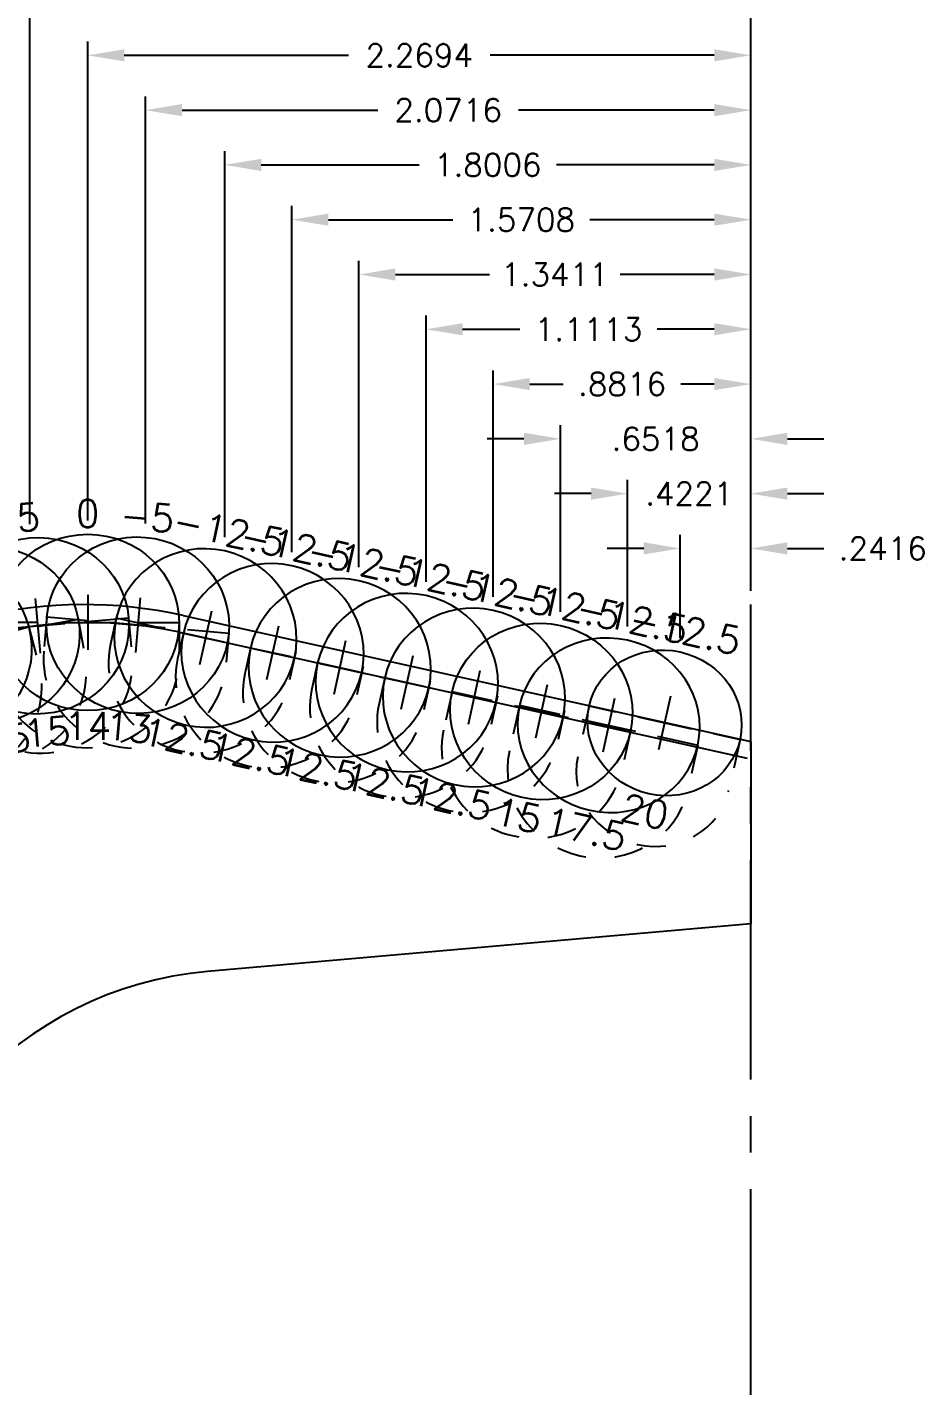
# Model space of a CAD drawing. Extents: x 86.1 to 137.7, y 40.9 to 65.7.
# Drawn here: x 134.591 to 137.659, y 53.087 to 57.737 of the extents above; entities that cross this region are included whole.
import ezdxf
from ezdxf.enums import TextEntityAlignment as Align

# ---------------------------------------------------------------- set-up
doc = ezdxf.new("R2010")
doc.units = 0
doc.header["$MEASUREMENT"] = 0
doc.header["$PDMODE"] = 3
doc.linetypes.add('CENTER2', pattern=[1.125, 0.75, -0.125, 0.125, -0.125])
doc.linetypes.add('HIDDEN2', pattern=[0.1875, 0.125, -0.0625])
doc.layers.get('0').update_dxf_attribs({"linetype": 'CONTINUOUS'})
doc.layers.get('Defpoints').update_dxf_attribs({"color": 10, "linetype": 'CONTINUOUS'})
for name, color, linetype, true_color in [('Blade_1', 30, 'CONTINUOUS', 0xff7f00), ('Blade_2', 7, 'CONTINUOUS', 0xcccc00), ('Blade_3', 7, 'CONTINUOUS', 0x00cc00), ('Blade_4', 7, 'CONTINUOUS', 0x00cccc), ('Blade_5', 7, 'CONTINUOUS', 0x0066cc)]:
    doc.layers.add(name, color=color, linetype=linetype, true_color=true_color)
doc.layers.add('CLine', color=5, linetype='CENTER2')
doc.layers.add('Dim', color=132, linetype='CONTINUOUS')
doc.styles.add('RomanS', font='romans')
doc.dimstyles.get("Standard").update_dxf_attribs({"dimtxt": 0.078125, "dimasz": 0.125, "dimexe": 0.046875, "dimexo": 0.046875, "dimgap": 0.046875, "dimtad": 0, "dimtih": 1, "dimtoh": 1, "dimdec": 4, "dimzin": 4, "dimdsep": 46, "dimtxsty": 'RomanS', "dimcen": 0.09375, "dimclre": 9, "dimazin": 1, "dimtfac": 1, "dimtdec": 4, "dimtofl": 0, "dimtmove": 0, "dimatfit": 1, "dimfxl": 1, "dimtolj": 1, "dimtzin": 0, "dimarcsym": 0})

# ---------------------------------------------------------------- blocks, each defined once
blk = doc.blocks.new('CMark')
at = {"layer": 'CLine'}
for p, q in [((0, 0.094), (0, -0.094)), ((-0.094, 0), (0.094, 0))]:
    blk.add_line(p, q, dxfattribs=at)
blk = doc.blocks.new('1313@20')
for p, q in [((-0.1705, 0), (-0.2645, 0)), ((0.1707, 0), (0.2645, 0))]:
    blk.add_line(p, q)
at = {"color": 8, "linetype": 'HIDDEN2', "ltscale": 0.5}
blk.add_line((-0.2645, 0), (-0.2645, -0.1779), dxfattribs=at)
at = {"color": 8, "linetype": 'HIDDEN2', "ltscale": 0.5, "flags": 128}
blk.add_lwpolyline([(0.2645, 0), (0.2645, -0.1779)], dxfattribs=at)
blk.add_ellipse((0, 0), major_axis=(0.2645, 0), ratio=0.939693)
at = {"color": 8, "linetype": 'HIDDEN2', "ltscale": 0.5}
blk.add_ellipse((0, -0.1779), major_axis=(0.2645, 0), ratio=0.939693, start_param=3.141593, end_param=6.283185, dxfattribs=at)
blk.add_blockref('CMark', (0, 0))
at = {"style": 'RomanS'}
blk.add_text('20', height=0.094, dxfattribs=at).set_placement((0, -0.311), align=Align.MIDDLE_CENTER)
blk.add_attdef('ANG', text='', height=0.094, dxfattribs=at).set_placement((0, 0.2511), align=Align.BOTTOM_CENTER)
blk = doc.blocks.new('1613@12.5')
for p, q in [((-0.1705, 0), (-0.3125, 0)), ((0.1707, 0), (0.3125, 0))]:
    blk.add_line(p, q)
at = {"color": 8, "linetype": 'HIDDEN2', "ltscale": 0.5}
blk.add_line((-0.3125, 0), (-0.3125, -0.0904), dxfattribs=at)
at = {"color": 8, "linetype": 'HIDDEN2', "ltscale": 0.5, "flags": 128}
blk.add_lwpolyline([(0.3125, 0.0221), (0.3125, -0.0904)], dxfattribs=at)
blk.add_ellipse((0, 0), major_axis=(-0.3125, 0), ratio=0.97632, start_param=3.141593, end_param=9.424778)
at = {"color": 8, "linetype": 'HIDDEN2', "ltscale": 0.5}
blk.add_ellipse((0, -0.0904), major_axis=(-0.3125, 0), ratio=0.97632, start_param=0, end_param=3.141593, dxfattribs=at)
blk.add_blockref('CMark', (0, 0))
at = {"style": 'RomanS'}
blk.add_text('12.5', height=0.094, dxfattribs=at).set_placement((0, -0.355), align=Align.MIDDLE_CENTER)
blk.add_attdef('ANG', text='', height=0.094, dxfattribs=at).set_placement((0, 0.2975), align=Align.BOTTOM_CENTER)
blk = doc.blocks.new('1613@17.5')
for p, q in [((-0.1705, 0), (-0.3125, 0)), ((0.1707, 0), (0.3125, 0))]:
    blk.add_line(p, q)
at = {"color": 8, "linetype": 'HIDDEN2', "ltscale": 0.5}
blk.add_line((-0.3125, 0), (-0.3125, -0.1591), dxfattribs=at)
at = {"color": 8, "linetype": 'HIDDEN2', "ltscale": 0.5, "flags": 128}
blk.add_lwpolyline([(0.3125, 0), (0.3125, -0.1591)], dxfattribs=at)
at = {"extrusion": (0, 0, -1)}
blk.add_ellipse((0, 0), major_axis=(-0.3125, 0), ratio=0.953717, start_param=-3.141592653589793, end_param=3.141592653589793, dxfattribs=at)
at = {"color": 8, "linetype": 'HIDDEN2', "ltscale": 0.5}
blk.add_ellipse((0, -0.1591), major_axis=(0.3125, 0), ratio=0.953717, start_param=3.141593, end_param=6.283185, dxfattribs=at)
blk.add_blockref('CMark', (0, 0))
at = {"style": 'RomanS'}
blk.add_text('17.5', height=0.094, dxfattribs=at).set_placement((0, -0.3644), align=Align.MIDDLE_CENTER)
blk.add_attdef('ANG', text='', height=0.094, dxfattribs=at).set_placement((0, 0.2975), align=Align.BOTTOM_CENTER)
blk = doc.blocks.new('1613@15')
for p, q in [((-0.1705, 0), (-0.3125, 0)), ((0.1707, 0), (0.3125, 0))]:
    blk.add_line(p, q)
at = {"color": 8, "linetype": 'HIDDEN2', "ltscale": 0.5}
blk.add_line((-0.3125, 0), (-0.3125, -0.1346), dxfattribs=at)
at = {"color": 8, "linetype": 'HIDDEN2', "ltscale": 0.5, "flags": 128}
blk.add_lwpolyline([(0.3125, 0), (0.3125, -0.1346)], dxfattribs=at)
blk.add_ellipse((0, 0), major_axis=(-0.3125, 0), ratio=0.965926, start_param=-3.141592653589793, end_param=3.141592653589793)
at = {"color": 8, "linetype": 'HIDDEN2', "ltscale": 0.5}
blk.add_ellipse((0, -0.1346), major_axis=(-0.3125, 0), ratio=0.965926, start_param=0, end_param=3.141593, dxfattribs=at)
blk.add_blockref('CMark', (0, 0))
at = {"style": 'RomanS'}
blk.add_text('15', height=0.094, dxfattribs=at).set_placement((0, -0.3644), align=Align.MIDDLE_CENTER)
blk.add_attdef('ANG', text='', height=0.094, dxfattribs=at).set_placement((0, 0.2975), align=Align.BOTTOM_CENTER)
blk = doc.blocks.new('1613@13')
for p, q in [((-0.1705, 0), (-0.3125, 0)), ((0.1707, 0), (0.3125, 0))]:
    blk.add_line(p, q)
at = {"color": 8, "linetype": 'HIDDEN2', "ltscale": 0.5}
blk.add_line((-0.3125, 0), (-0.3125, -0.117), dxfattribs=at)
at = {"color": 8, "linetype": 'HIDDEN2', "ltscale": 0.5, "flags": 128}
blk.add_lwpolyline([(0.3125, 0), (0.3125, -0.117)], dxfattribs=at)
blk.add_ellipse((0, 0), major_axis=(-0.3125, 0), ratio=0.965926, start_param=-3.141592653589793, end_param=3.141592653589793)
at = {"color": 8, "linetype": 'HIDDEN2', "ltscale": 0.5}
blk.add_ellipse((0, -0.117), major_axis=(-0.3125, 0), ratio=0.9744, start_param=0, end_param=3.141593, dxfattribs=at)
blk.add_blockref('CMark', (0, 0))
at = {"style": 'RomanS'}
blk.add_text('13', height=0.094, dxfattribs=at).set_placement((0, -0.3515), align=Align.MIDDLE_CENTER)
blk.add_attdef('ANG', text='', height=0.094, dxfattribs=at).set_placement((0, 0.2975), align=Align.BOTTOM_CENTER)
blk = doc.blocks.new('1613@14')
for p, q in [((-0.1705, 0), (-0.3125, 0)), ((0.1707, 0), (0.3125, 0))]:
    blk.add_line(p, q)
at = {"color": 8, "linetype": 'HIDDEN2', "ltscale": 0.5}
blk.add_line((-0.3125, 0), (-0.3125, -0.1258), dxfattribs=at)
at = {"color": 8, "linetype": 'HIDDEN2', "ltscale": 0.5, "flags": 128}
blk.add_lwpolyline([(0.3125, 0), (0.3125, -0.1258)], dxfattribs=at)
blk.add_ellipse((0, 0), major_axis=(-0.3125, 0), ratio=0.965926, start_param=-3.141592653589793, end_param=3.141592653589793)
at = {"color": 8, "linetype": 'HIDDEN2', "ltscale": 0.5}
blk.add_ellipse((0, -0.1258), major_axis=(-0.3125, 0), ratio=0.97024, start_param=0, end_param=3.141593, dxfattribs=at)
blk.add_blockref('CMark', (0, 0))
at = {"style": 'RomanS'}
blk.add_text('14', height=0.094, dxfattribs=at).set_placement((0, -0.3546), align=Align.MIDDLE_CENTER)
blk.add_attdef('ANG', text='', height=0.094, dxfattribs=at).set_placement((0, 0.2975), align=Align.BOTTOM_CENTER)
blk = doc.blocks.new('*D19')
at = {"layer": 'Defpoints', "color": 0, "linetype": 'ByBlock', "transparency": 16777216}
for p in [(136.8258, 55.9527), (137.0673, 55.7603), (136.8258, 55.5984)]:
    blk.add_point(p, dxfattribs=at)
at = {"layer": 'Dim', "color": 9, "linetype": 'ByBlock', "lineweight": -2, "transparency": 16777216}
for p, q in [((136.8258, 55.6453), (136.8258, 55.9996)), ((137.0673, 55.8072), (137.0673, 55.9996))]:
    blk.add_line(p, q, dxfattribs=at)
at = {"layer": 'Dim', "color": 0, "linetype": 'ByBlock', "lineweight": -2, "transparency": 16777216}
for p, q in [((136.7008, 55.9527), (136.5758, 55.9527)), ((137.1923, 55.9527), (137.3173, 55.9527))]:
    blk.add_line(p, q, dxfattribs=at)
at = {"layer": 'Dim', "color": 0, "linetype": 'ByBlock', "transparency": 16777216}
for points in [[(136.7008, 55.9735), (136.7008, 55.9319), (136.8258, 55.9527)], [(137.1923, 55.9735), (137.1923, 55.9319), (137.0673, 55.9527)]]:
    blk.add_solid(points, dxfattribs=at)
at = {"layer": 'Dim', "color": 0, "linetype": 'ByBlock', "transparency": 16777216, "insert": (137.5186, 55.9527), "char_height": 0.07812, "attachment_point": 5, "style": 'RomanS'}
blk.add_mtext('\\A1;.2416', dxfattribs=at)
blk = doc.blocks.new('*D20')
at = {"layer": 'Defpoints', "color": 0, "linetype": 'ByBlock', "transparency": 16777216}
for p in [(136.6453, 56.1402), (137.0673, 55.7603), (136.6453, 55.6384)]:
    blk.add_point(p, dxfattribs=at)
at = {"layer": 'Dim', "color": 9, "linetype": 'ByBlock', "lineweight": -2, "transparency": 16777216}
for p, q in [((136.6453, 55.6853), (136.6453, 56.1871)), ((137.0673, 55.8072), (137.0673, 56.1871))]:
    blk.add_line(p, q, dxfattribs=at)
at = {"layer": 'Dim', "color": 0, "linetype": 'ByBlock', "lineweight": -2, "transparency": 16777216}
for p, q in [((136.5203, 56.1402), (136.3953, 56.1402)), ((137.1923, 56.1402), (137.3173, 56.1402))]:
    blk.add_line(p, q, dxfattribs=at)
at = {"layer": 'Dim', "color": 0, "linetype": 'ByBlock', "transparency": 16777216}
for points in [[(136.5203, 56.161), (136.5203, 56.1194), (136.6453, 56.1402)], [(137.1923, 56.161), (137.1923, 56.1194), (137.0673, 56.1402)]]:
    blk.add_solid(points, dxfattribs=at)
at = {"layer": 'Dim', "color": 0, "linetype": 'ByBlock', "transparency": 16777216, "insert": (136.8563, 56.1402), "char_height": 0.07812, "attachment_point": 5, "style": 'RomanS'}
blk.add_mtext('\\A1;.4221', dxfattribs=at)
blk = doc.blocks.new('*D21')
at = {"layer": 'Defpoints', "color": 0, "linetype": 'ByBlock', "transparency": 16777216}
for p in [(136.4155, 56.3277), (137.0673, 55.7603), (136.4155, 55.6894)]:
    blk.add_point(p, dxfattribs=at)
at = {"layer": 'Dim', "color": 9, "linetype": 'ByBlock', "lineweight": -2, "transparency": 16777216}
for p, q in [((136.4155, 55.7362), (136.4155, 56.3746)), ((137.0673, 55.8072), (137.0673, 56.3746))]:
    blk.add_line(p, q, dxfattribs=at)
at = {"layer": 'Dim', "color": 0, "linetype": 'ByBlock', "lineweight": -2, "transparency": 16777216}
for p, q in [((136.2905, 56.3277), (136.1655, 56.3277)), ((137.1923, 56.3277), (137.3173, 56.3277))]:
    blk.add_line(p, q, dxfattribs=at)
at = {"layer": 'Dim', "color": 0, "linetype": 'ByBlock', "transparency": 16777216}
for points in [[(136.2905, 56.3485), (136.2905, 56.3069), (136.4155, 56.3277)], [(137.1923, 56.3485), (137.1923, 56.3069), (137.0673, 56.3277)]]:
    blk.add_solid(points, dxfattribs=at)
at = {"layer": 'Dim', "color": 0, "linetype": 'ByBlock', "transparency": 16777216, "insert": (136.7414, 56.3277), "char_height": 0.07812, "attachment_point": 5, "style": 'RomanS'}
blk.add_mtext('\\A1;.6518', dxfattribs=at)
blk = doc.blocks.new('*D22')
at = {"layer": 'Defpoints', "color": 0, "linetype": 'ByBlock', "transparency": 16777216}
for p in [(136.1858, 56.5152), (137.0673, 55.7603), (136.1858, 55.7403)]:
    blk.add_point(p, dxfattribs=at)
at = {"layer": 'Dim', "color": 9, "linetype": 'ByBlock', "lineweight": -2, "transparency": 16777216}
for p, q in [((136.1858, 55.7872), (136.1858, 56.5621)), ((137.0673, 55.8072), (137.0673, 56.5621))]:
    blk.add_line(p, q, dxfattribs=at)
at = {"layer": 'Dim', "color": 0, "linetype": 'ByBlock', "lineweight": -2, "transparency": 16777216}
for p, q in [((136.3108, 56.5152), (136.4253, 56.5152)), ((136.9423, 56.5152), (136.8278, 56.5152))]:
    blk.add_line(p, q, dxfattribs=at)
at = {"layer": 'Dim', "color": 0, "linetype": 'ByBlock', "transparency": 16777216}
for points in [[(136.3108, 56.536), (136.3108, 56.4944), (136.1858, 56.5152)], [(136.9423, 56.536), (136.9423, 56.4944), (137.0673, 56.5152)]]:
    blk.add_solid(points, dxfattribs=at)
at = {"layer": 'Dim', "color": 0, "linetype": 'ByBlock', "transparency": 16777216, "insert": (136.6265, 56.5152), "char_height": 0.07812, "attachment_point": 5, "style": 'RomanS'}
blk.add_mtext('\\A1;.8816', dxfattribs=at)
blk = doc.blocks.new('*D23')
at = {"layer": 'Defpoints', "color": 0, "linetype": 'ByBlock', "transparency": 16777216}
for p in [(135.956, 56.7027), (135.956, 55.7912), (137.0673, 55.7603)]:
    blk.add_point(p, dxfattribs=at)
at = {"layer": 'Dim', "color": 9, "linetype": 'ByBlock', "lineweight": -2, "transparency": 16777216}
for p, q in [((135.956, 55.8381), (135.956, 56.7496)), ((137.0673, 55.8072), (137.0673, 56.7496))]:
    blk.add_line(p, q, dxfattribs=at)
at = {"layer": 'Dim', "color": 0, "linetype": 'ByBlock', "lineweight": -2, "transparency": 16777216}
for p, q in [((136.081, 56.7027), (136.2769, 56.7027)), ((136.9423, 56.7027), (136.7464, 56.7027))]:
    blk.add_line(p, q, dxfattribs=at)
at = {"layer": 'Dim', "color": 0, "linetype": 'ByBlock', "transparency": 16777216}
for points in [[(136.081, 56.7235), (136.081, 56.6819), (135.956, 56.7027)], [(136.9423, 56.7235), (136.9423, 56.6819), (137.0673, 56.7027)]]:
    blk.add_solid(points, dxfattribs=at)
at = {"layer": 'Dim', "color": 0, "linetype": 'ByBlock', "transparency": 16777216, "insert": (136.5117, 56.7027), "char_height": 0.07812, "attachment_point": 5, "style": 'RomanS'}
blk.add_mtext('\\A1;1.1113', dxfattribs=at)
blk = doc.blocks.new('*D24')
at = {"layer": 'Defpoints', "color": 0, "linetype": 'ByBlock', "transparency": 16777216}
for p in [(135.7262, 56.8902), (135.7262, 55.8422), (137.0673, 55.7603)]:
    blk.add_point(p, dxfattribs=at)
at = {"layer": 'Dim', "color": 9, "linetype": 'ByBlock', "lineweight": -2, "transparency": 16777216}
for p, q in [((135.7262, 55.8891), (135.7262, 56.9371)), ((137.0673, 55.8072), (137.0673, 56.9371))]:
    blk.add_line(p, q, dxfattribs=at)
at = {"layer": 'Dim', "color": 0, "linetype": 'ByBlock', "lineweight": -2, "transparency": 16777216}
for p, q in [((135.8512, 56.8902), (136.1732, 56.8902)), ((136.9423, 56.8902), (136.6204, 56.8902))]:
    blk.add_line(p, q, dxfattribs=at)
at = {"layer": 'Dim', "color": 0, "linetype": 'ByBlock', "transparency": 16777216}
for points in [[(135.8512, 56.911), (135.8512, 56.8694), (135.7262, 56.8902)], [(136.9423, 56.911), (136.9423, 56.8694), (137.0673, 56.8902)]]:
    blk.add_solid(points, dxfattribs=at)
at = {"layer": 'Dim', "color": 0, "linetype": 'ByBlock', "transparency": 16777216, "insert": (136.3968, 56.8902), "char_height": 0.07812, "attachment_point": 5, "style": 'RomanS'}
blk.add_mtext('\\A1;1.3411', dxfattribs=at)
blk = doc.blocks.new('*D25')
at = {"layer": 'Defpoints', "color": 0, "linetype": 'ByBlock', "transparency": 16777216}
for p in [(135.4965, 57.0777), (135.4965, 55.8931), (137.0673, 55.7603)]:
    blk.add_point(p, dxfattribs=at)
at = {"layer": 'Dim', "color": 9, "linetype": 'ByBlock', "lineweight": -2, "transparency": 16777216}
for p, q in [((135.4965, 55.94), (135.4965, 57.1246)), ((137.0673, 55.8072), (137.0673, 57.1246))]:
    blk.add_line(p, q, dxfattribs=at)
at = {"layer": 'Dim', "color": 0, "linetype": 'ByBlock', "lineweight": -2, "transparency": 16777216}
for p, q in [((135.6215, 57.0777), (136.0472, 57.0777)), ((136.9423, 57.0777), (136.5167, 57.0777))]:
    blk.add_line(p, q, dxfattribs=at)
at = {"layer": 'Dim', "color": 0, "linetype": 'ByBlock', "transparency": 16777216}
for points in [[(135.6215, 57.0985), (135.6215, 57.0569), (135.4965, 57.0777)], [(136.9423, 57.0985), (136.9423, 57.0569), (137.0673, 57.0777)]]:
    blk.add_solid(points, dxfattribs=at)
at = {"layer": 'Dim', "color": 0, "linetype": 'ByBlock', "transparency": 16777216, "insert": (136.2819, 57.0777), "char_height": 0.07812, "attachment_point": 5, "style": 'RomanS'}
blk.add_mtext('\\A1;1.5708', dxfattribs=at)
blk = doc.blocks.new('*D26')
at = {"layer": 'Defpoints', "color": 0, "linetype": 'ByBlock', "transparency": 16777216}
for p in [(135.2667, 57.2652), (135.2667, 55.944), (137.0673, 55.7603)]:
    blk.add_point(p, dxfattribs=at)
at = {"layer": 'Dim', "color": 9, "linetype": 'ByBlock', "lineweight": -2, "transparency": 16777216}
for p, q in [((135.2667, 55.9909), (135.2667, 57.3121)), ((137.0673, 55.8072), (137.0673, 57.3121))]:
    blk.add_line(p, q, dxfattribs=at)
at = {"layer": 'Dim', "color": 0, "linetype": 'ByBlock', "lineweight": -2, "transparency": 16777216}
for p, q in [((135.3917, 57.2652), (135.9323, 57.2652)), ((136.9423, 57.2652), (136.4018, 57.2652))]:
    blk.add_line(p, q, dxfattribs=at)
at = {"layer": 'Dim', "color": 0, "linetype": 'ByBlock', "transparency": 16777216}
for points in [[(135.3917, 57.286), (135.3917, 57.2444), (135.2667, 57.2652)], [(136.9423, 57.286), (136.9423, 57.2444), (137.0673, 57.2652)]]:
    blk.add_solid(points, dxfattribs=at)
at = {"layer": 'Dim', "color": 0, "linetype": 'ByBlock', "transparency": 16777216, "insert": (136.167, 57.2652), "char_height": 0.07812, "attachment_point": 5, "style": 'RomanS'}
blk.add_mtext('\\A1;1.8006', dxfattribs=at)
blk = doc.blocks.new('*D27')
at = {"layer": 'Defpoints', "color": 0, "linetype": 'ByBlock', "transparency": 16777216}
for p in [(134.9957, 57.4527), (134.9957, 55.9906), (137.0673, 55.7603)]:
    blk.add_point(p, dxfattribs=at)
at = {"layer": 'Dim', "color": 9, "linetype": 'ByBlock', "lineweight": -2, "transparency": 16777216}
for p, q in [((134.9957, 56.0375), (134.9957, 57.4996)), ((137.0673, 55.8072), (137.0673, 57.4996))]:
    blk.add_line(p, q, dxfattribs=at)
at = {"layer": 'Dim', "color": 0, "linetype": 'ByBlock', "lineweight": -2, "transparency": 16777216}
for p, q in [((135.1207, 57.4527), (135.7912, 57.4527)), ((136.9423, 57.4527), (136.2718, 57.4527))]:
    blk.add_line(p, q, dxfattribs=at)
at = {"layer": 'Dim', "color": 0, "linetype": 'ByBlock', "transparency": 16777216}
for points in [[(135.1207, 57.4735), (135.1207, 57.4319), (134.9957, 57.4527)], [(136.9423, 57.4735), (136.9423, 57.4319), (137.0673, 57.4527)]]:
    blk.add_solid(points, dxfattribs=at)
at = {"layer": 'Dim', "color": 0, "linetype": 'ByBlock', "transparency": 16777216, "insert": (136.0315, 57.4527), "char_height": 0.07812, "attachment_point": 5, "style": 'RomanS'}
blk.add_mtext('\\A1;2.0716', dxfattribs=at)
blk = doc.blocks.new('*D28')
at = {"layer": 'Defpoints', "color": 0, "linetype": 'ByBlock', "transparency": 16777216}
for p in [(134.7979, 57.6402), (134.7979, 56.0012), (137.0673, 55.7603)]:
    blk.add_point(p, dxfattribs=at)
at = {"layer": 'Dim', "color": 9, "linetype": 'ByBlock', "lineweight": -2, "transparency": 16777216}
for p, q in [((134.7979, 56.0481), (134.7979, 57.6871)), ((137.0673, 55.8072), (137.0673, 57.6871))]:
    blk.add_line(p, q, dxfattribs=at)
at = {"layer": 'Dim', "color": 0, "linetype": 'ByBlock', "lineweight": -2, "transparency": 16777216}
for p, q in [((134.9229, 57.6402), (135.6904, 57.6402)), ((136.9423, 57.6402), (136.1748, 57.6402))]:
    blk.add_line(p, q, dxfattribs=at)
at = {"layer": 'Dim', "color": 0, "linetype": 'ByBlock', "transparency": 16777216}
for points in [[(134.9229, 57.661), (134.9229, 57.6194), (134.7979, 57.6402)], [(136.9423, 57.661), (136.9423, 57.6194), (137.0673, 57.6402)]]:
    blk.add_solid(points, dxfattribs=at)
at = {"layer": 'Dim', "color": 0, "linetype": 'ByBlock', "transparency": 16777216, "insert": (135.9326, 57.6402), "char_height": 0.07812, "attachment_point": 5, "style": 'RomanS'}
blk.add_mtext('\\A1;2.2694', dxfattribs=at)
blk = doc.blocks.new('*D29')
at = {"layer": 'Defpoints', "color": 0, "linetype": 'ByBlock', "transparency": 16777216}
for p in [(134.6003, 57.8277), (134.6003, 55.9887), (137.0673, 55.7603)]:
    blk.add_point(p, dxfattribs=at)
at = {"layer": 'Dim', "color": 9, "linetype": 'ByBlock', "lineweight": -2, "transparency": 16777216}
for p, q in [((134.6003, 56.0356), (134.6003, 57.8746)), ((137.0673, 55.8072), (137.0673, 57.8746))]:
    blk.add_line(p, q, dxfattribs=at)
at = {"layer": 'Dim', "color": 0, "linetype": 'ByBlock', "lineweight": -2, "transparency": 16777216}
for p, q in [((134.7253, 57.8277), (135.5935, 57.8277)), ((136.9423, 57.8277), (136.0741, 57.8277))]:
    blk.add_line(p, q, dxfattribs=at)
at = {"layer": 'Dim', "color": 0, "linetype": 'ByBlock', "transparency": 16777216}
for points in [[(134.7253, 57.8485), (134.7253, 57.8069), (134.6003, 57.8277)], [(136.9423, 57.8485), (136.9423, 57.8069), (137.0673, 57.8277)]]:
    blk.add_solid(points, dxfattribs=at)
at = {"layer": 'Dim', "color": 0, "linetype": 'ByBlock', "transparency": 16777216, "insert": (135.8338, 57.8277), "char_height": 0.07812, "attachment_point": 5, "style": 'RomanS'}
blk.add_mtext('\\A1;2.4670', dxfattribs=at)
blk = doc.blocks.new('*D30')
at = {"layer": 'Defpoints', "color": 0, "linetype": 'ByBlock', "transparency": 16777216}
for p in [(134.4055, 58.0152), (134.4055, 55.9531), (137.0673, 55.7603)]:
    blk.add_point(p, dxfattribs=at)
at = {"layer": 'Dim', "color": 9, "linetype": 'ByBlock', "lineweight": -2, "transparency": 16777216}
for p, q in [((134.4055, 56), (134.4055, 58.0621)), ((137.0673, 55.8072), (137.0673, 58.0621))]:
    blk.add_line(p, q, dxfattribs=at)
at = {"layer": 'Dim', "color": 0, "linetype": 'ByBlock', "lineweight": -2, "transparency": 16777216}
for p, q in [((134.5305, 58.0152), (135.4961, 58.0152)), ((136.9423, 58.0152), (135.9767, 58.0152))]:
    blk.add_line(p, q, dxfattribs=at)
at = {"layer": 'Dim', "color": 0, "linetype": 'ByBlock', "transparency": 16777216}
for points in [[(134.5305, 58.036), (134.5305, 57.9944), (134.4055, 58.0152)], [(136.9423, 58.036), (136.9423, 57.9944), (137.0673, 58.0152)]]:
    blk.add_solid(points, dxfattribs=at)
at = {"layer": 'Dim', "color": 0, "linetype": 'ByBlock', "transparency": 16777216, "insert": (135.7364, 58.0152), "char_height": 0.07812, "attachment_point": 5, "style": 'RomanS'}
blk.add_mtext('\\A1;2.6618', dxfattribs=at)
blk = doc.blocks.new('*D31')
at = {"layer": 'Defpoints', "color": 0, "linetype": 'ByBlock', "transparency": 16777216}
for p in [(134.2162, 58.2027), (134.2162, 55.8951), (137.0673, 55.7603)]:
    blk.add_point(p, dxfattribs=at)
at = {"layer": 'Dim', "color": 9, "linetype": 'ByBlock', "lineweight": -2, "transparency": 16777216}
for p, q in [((134.2162, 55.9419), (134.2162, 58.2496)), ((137.0673, 55.8072), (137.0673, 58.2496))]:
    blk.add_line(p, q, dxfattribs=at)
at = {"layer": 'Dim', "color": 0, "linetype": 'ByBlock', "lineweight": -2, "transparency": 16777216}
for p, q in [((134.3412, 58.2027), (135.4126, 58.2027)), ((136.9423, 58.2027), (135.871, 58.2027))]:
    blk.add_line(p, q, dxfattribs=at)
at = {"layer": 'Dim', "color": 0, "linetype": 'ByBlock', "transparency": 16777216}
for points in [[(134.3412, 58.2235), (134.3412, 58.1819), (134.2162, 58.2027)], [(136.9423, 58.2235), (136.9423, 58.1819), (137.0673, 58.2027)]]:
    blk.add_solid(points, dxfattribs=at)
at = {"layer": 'Dim', "color": 0, "linetype": 'ByBlock', "transparency": 16777216, "insert": (135.6418, 58.2027), "char_height": 0.07812, "attachment_point": 5, "style": 'RomanS'}
blk.add_mtext('\\A1;2.8511', dxfattribs=at)
blk = doc.blocks.new('*D32')
at = {"layer": 'Defpoints', "color": 0, "linetype": 'ByBlock', "transparency": 16777216}
for p in [(134.0352, 58.3902), (134.0352, 55.8153), (137.0673, 55.7603)]:
    blk.add_point(p, dxfattribs=at)
at = {"layer": 'Dim', "color": 9, "linetype": 'ByBlock', "lineweight": -2, "transparency": 16777216}
for p, q in [((134.0352, 55.8622), (134.0352, 58.4371)), ((137.0673, 55.8072), (137.0673, 58.4371))]:
    blk.add_line(p, q, dxfattribs=at)
at = {"layer": 'Dim', "color": 0, "linetype": 'ByBlock', "lineweight": -2, "transparency": 16777216}
for p, q in [((134.1602, 58.3902), (135.3109, 58.3902)), ((136.9423, 58.3902), (135.7916, 58.3902))]:
    blk.add_line(p, q, dxfattribs=at)
at = {"layer": 'Dim', "color": 0, "linetype": 'ByBlock', "transparency": 16777216}
for points in [[(134.1602, 58.411), (134.1602, 58.3694), (134.0352, 58.3902)], [(136.9423, 58.411), (136.9423, 58.3694), (137.0673, 58.3902)]]:
    blk.add_solid(points, dxfattribs=at)
at = {"layer": 'Dim', "color": 0, "linetype": 'ByBlock', "transparency": 16777216, "insert": (135.5512, 58.3902), "char_height": 0.07812, "attachment_point": 5, "style": 'RomanS'}
blk.add_mtext('\\A1;3.0322', dxfattribs=at)
blk = doc.blocks.new('*D33')
at = {"layer": 'Defpoints', "color": 0, "linetype": 'ByBlock', "transparency": 16777216}
for p in [(133.8647, 58.5777), (137.0673, 55.7603), (133.8647, 55.715)]:
    blk.add_point(p, dxfattribs=at)
at = {"layer": 'Dim', "color": 9, "linetype": 'ByBlock', "lineweight": -2, "transparency": 16777216}
for p, q in [((133.8647, 55.7619), (133.8647, 58.6246)), ((137.0673, 55.8072), (137.0673, 58.6246))]:
    blk.add_line(p, q, dxfattribs=at)
at = {"layer": 'Dim', "color": 0, "linetype": 'ByBlock', "lineweight": -2, "transparency": 16777216}
for p, q in [((133.9897, 58.5777), (135.2257, 58.5777)), ((136.9423, 58.5777), (135.7064, 58.5777))]:
    blk.add_line(p, q, dxfattribs=at)
at = {"layer": 'Dim', "color": 0, "linetype": 'ByBlock', "transparency": 16777216}
for points in [[(133.9897, 58.5985), (133.9897, 58.5569), (133.8647, 58.5777)], [(136.9423, 58.5985), (136.9423, 58.5569), (137.0673, 58.5777)]]:
    blk.add_solid(points, dxfattribs=at)
at = {"layer": 'Dim', "color": 0, "linetype": 'ByBlock', "transparency": 16777216, "insert": (135.466, 58.5777), "char_height": 0.07812, "attachment_point": 5, "style": 'RomanS'}
blk.add_mtext('\\A1;3.2026', dxfattribs=at)
blk = doc.blocks.new('*D34')
at = {"layer": 'Defpoints', "color": 0, "linetype": 'ByBlock', "transparency": 16777216}
for p in [(133.708, 58.7652), (137.0673, 55.7603), (133.708, 55.5943)]:
    blk.add_point(p, dxfattribs=at)
at = {"layer": 'Dim', "color": 9, "linetype": 'ByBlock', "lineweight": -2, "transparency": 16777216}
for p, q in [((133.708, 55.6412), (133.708, 58.8121)), ((137.0673, 55.8072), (137.0673, 58.8121))]:
    blk.add_line(p, q, dxfattribs=at)
at = {"layer": 'Dim', "color": 0, "linetype": 'ByBlock', "lineweight": -2, "transparency": 16777216}
for p, q in [((133.833, 58.7652), (135.1474, 58.7652)), ((136.9423, 58.7652), (135.628, 58.7652))]:
    blk.add_line(p, q, dxfattribs=at)
at = {"layer": 'Dim', "color": 0, "linetype": 'ByBlock', "transparency": 16777216}
for points in [[(133.833, 58.786), (133.833, 58.7444), (133.708, 58.7652)], [(136.9423, 58.786), (136.9423, 58.7444), (137.0673, 58.7652)]]:
    blk.add_solid(points, dxfattribs=at)
at = {"layer": 'Dim', "color": 0, "linetype": 'ByBlock', "transparency": 16777216, "insert": (135.3877, 58.7652), "char_height": 0.07812, "attachment_point": 5, "style": 'RomanS'}
blk.add_mtext('\\A1;3.3593', dxfattribs=at)
blk = doc.blocks.new('*D35')
at = {"layer": 'Defpoints', "color": 0, "linetype": 'ByBlock', "transparency": 16777216}
for p in [(133.5668, 58.9527), (137.0673, 55.7603), (133.5668, 55.4562)]:
    blk.add_point(p, dxfattribs=at)
at = {"layer": 'Dim', "color": 9, "linetype": 'ByBlock', "lineweight": -2, "transparency": 16777216}
for p, q in [((133.5668, 55.503), (133.5668, 58.9996)), ((137.0673, 55.8072), (137.0673, 58.9996))]:
    blk.add_line(p, q, dxfattribs=at)
at = {"layer": 'Dim', "color": 0, "linetype": 'ByBlock', "lineweight": -2, "transparency": 16777216}
for p, q in [((133.6918, 58.9527), (135.0767, 58.9527)), ((136.9423, 58.9527), (135.5574, 58.9527))]:
    blk.add_line(p, q, dxfattribs=at)
at = {"layer": 'Dim', "color": 0, "linetype": 'ByBlock', "transparency": 16777216}
for points in [[(133.6918, 58.9735), (133.6918, 58.9319), (133.5668, 58.9527)], [(136.9423, 58.9735), (136.9423, 58.9319), (137.0673, 58.9527)]]:
    blk.add_solid(points, dxfattribs=at)
at = {"layer": 'Dim', "color": 0, "linetype": 'ByBlock', "transparency": 16777216, "insert": (135.317, 58.9527), "char_height": 0.07812, "attachment_point": 5, "style": 'RomanS'}
blk.add_mtext('\\A1;3.5006', dxfattribs=at)
blk = doc.blocks.new('*D36')
at = {"layer": 'Defpoints', "color": 0, "linetype": 'ByBlock', "transparency": 16777216}
for p in [(133.4429, 59.1402), (137.0673, 55.7603), (133.4429, 55.3026)]:
    blk.add_point(p, dxfattribs=at)
at = {"layer": 'Dim', "color": 9, "linetype": 'ByBlock', "lineweight": -2, "transparency": 16777216}
for p, q in [((133.4429, 55.3495), (133.4429, 59.1871)), ((137.0673, 55.8072), (137.0673, 59.1871))]:
    blk.add_line(p, q, dxfattribs=at)
at = {"layer": 'Dim', "color": 0, "linetype": 'ByBlock', "lineweight": -2, "transparency": 16777216}
for p, q in [((133.5679, 59.1402), (135.0129, 59.1402)), ((136.9423, 59.1402), (135.4973, 59.1402))]:
    blk.add_line(p, q, dxfattribs=at)
at = {"layer": 'Dim', "color": 0, "linetype": 'ByBlock', "transparency": 16777216}
for points in [[(133.5679, 59.161), (133.5679, 59.1194), (133.4429, 59.1402)], [(136.9423, 59.161), (136.9423, 59.1194), (137.0673, 59.1402)]]:
    blk.add_solid(points, dxfattribs=at)
at = {"layer": 'Dim', "color": 0, "linetype": 'ByBlock', "transparency": 16777216, "insert": (135.2551, 59.1402), "char_height": 0.07812, "attachment_point": 5, "style": 'RomanS'}
blk.add_mtext('\\A1;3.6244', dxfattribs=at)
blk = doc.blocks.new('*D37')
at = {"layer": 'Defpoints', "color": 0, "linetype": 'ByBlock', "transparency": 16777216}
for p in [(133.3393, 59.3277), (137.0673, 55.7603), (133.3393, 55.1345)]:
    blk.add_point(p, dxfattribs=at)
at = {"layer": 'Dim', "color": 9, "linetype": 'ByBlock', "lineweight": -2, "transparency": 16777216}
for p, q in [((133.3393, 55.1814), (133.3393, 59.3746)), ((137.0673, 55.8072), (137.0673, 59.3746))]:
    blk.add_line(p, q, dxfattribs=at)
at = {"layer": 'Dim', "color": 0, "linetype": 'ByBlock', "lineweight": -2, "transparency": 16777216}
for p, q in [((133.4643, 59.3277), (134.963, 59.3277)), ((136.9423, 59.3277), (135.4437, 59.3277))]:
    blk.add_line(p, q, dxfattribs=at)
at = {"layer": 'Dim', "color": 0, "linetype": 'ByBlock', "transparency": 16777216}
for points in [[(133.4643, 59.3485), (133.4643, 59.3069), (133.3393, 59.3277)], [(136.9423, 59.3485), (136.9423, 59.3069), (137.0673, 59.3277)]]:
    blk.add_solid(points, dxfattribs=at)
at = {"layer": 'Dim', "color": 0, "linetype": 'ByBlock', "transparency": 16777216, "insert": (135.2033, 59.3277), "char_height": 0.07812, "attachment_point": 5, "style": 'RomanS'}
blk.add_mtext('\\A1;3.7280', dxfattribs=at)
blk = doc.blocks.new('*D38')
at = {"layer": 'Defpoints', "color": 0, "linetype": 'ByBlock', "transparency": 16777216}
for p in [(133.2575, 59.5152), (137.0673, 55.7603), (133.2575, 54.9549)]:
    blk.add_point(p, dxfattribs=at)
at = {"layer": 'Dim', "color": 9, "linetype": 'ByBlock', "lineweight": -2, "transparency": 16777216}
for p, q in [((133.2575, 55.0018), (133.2575, 59.5621)), ((137.0673, 55.8072), (137.0673, 59.5621))]:
    blk.add_line(p, q, dxfattribs=at)
at = {"layer": 'Dim', "color": 0, "linetype": 'ByBlock', "lineweight": -2, "transparency": 16777216}
for p, q in [((133.3825, 59.5152), (134.9221, 59.5152)), ((136.9423, 59.5152), (135.4027, 59.5152))]:
    blk.add_line(p, q, dxfattribs=at)
at = {"layer": 'Dim', "color": 0, "linetype": 'ByBlock', "transparency": 16777216}
for points in [[(133.3825, 59.536), (133.3825, 59.4944), (133.2575, 59.5152)], [(136.9423, 59.536), (136.9423, 59.4944), (137.0673, 59.5152)]]:
    blk.add_solid(points, dxfattribs=at)
at = {"layer": 'Dim', "color": 0, "linetype": 'ByBlock', "transparency": 16777216, "insert": (135.1624, 59.5152), "char_height": 0.07812, "attachment_point": 5, "style": 'RomanS'}
blk.add_mtext('\\A1;3.8098', dxfattribs=at)
blk = doc.blocks.new('*D39')
at = {"layer": 'Defpoints', "color": 0, "linetype": 'ByBlock', "transparency": 16777216}
for p in [(133.198, 59.7027), (137.0673, 55.7603), (133.198, 54.7671)]:
    blk.add_point(p, dxfattribs=at)
at = {"layer": 'Dim', "color": 9, "linetype": 'ByBlock', "lineweight": -2, "transparency": 16777216}
for p, q in [((133.198, 54.8139), (133.198, 59.7496)), ((137.0673, 55.8072), (137.0673, 59.7496))]:
    blk.add_line(p, q, dxfattribs=at)
at = {"layer": 'Dim', "color": 0, "linetype": 'ByBlock', "lineweight": -2, "transparency": 16777216}
for p, q in [((133.323, 59.7027), (134.8923, 59.7027)), ((136.9423, 59.7027), (135.373, 59.7027))]:
    blk.add_line(p, q, dxfattribs=at)
at = {"layer": 'Dim', "color": 0, "linetype": 'ByBlock', "transparency": 16777216}
for points in [[(133.323, 59.7235), (133.323, 59.6819), (133.198, 59.7027)], [(136.9423, 59.7235), (136.9423, 59.6819), (137.0673, 59.7027)]]:
    blk.add_solid(points, dxfattribs=at)
at = {"layer": 'Dim', "color": 0, "linetype": 'ByBlock', "transparency": 16777216, "insert": (135.1327, 59.7027), "char_height": 0.07812, "attachment_point": 5, "style": 'RomanS'}
blk.add_mtext('\\A1;3.8693', dxfattribs=at)
blk = doc.blocks.new('*D40')
at = {"layer": 'Defpoints', "color": 0, "linetype": 'ByBlock', "transparency": 16777216}
for p in [(133.1616, 59.8902), (137.0673, 55.7603), (133.1616, 54.5739)]:
    blk.add_point(p, dxfattribs=at)
at = {"layer": 'Dim', "color": 9, "linetype": 'ByBlock', "lineweight": -2, "transparency": 16777216}
for p, q in [((133.1616, 54.6207), (133.1616, 59.9371)), ((137.0673, 55.8072), (137.0673, 59.9371))]:
    blk.add_line(p, q, dxfattribs=at)
at = {"layer": 'Dim', "color": 0, "linetype": 'ByBlock', "lineweight": -2, "transparency": 16777216}
for p, q in [((133.2866, 59.8902), (134.8741, 59.8902)), ((136.9423, 59.8902), (135.3548, 59.8902))]:
    blk.add_line(p, q, dxfattribs=at)
at = {"layer": 'Dim', "color": 0, "linetype": 'ByBlock', "transparency": 16777216}
for points in [[(133.2866, 59.911), (133.2866, 59.8694), (133.1616, 59.8902)], [(136.9423, 59.911), (136.9423, 59.8694), (137.0673, 59.8902)]]:
    blk.add_solid(points, dxfattribs=at)
at = {"layer": 'Dim', "color": 0, "linetype": 'ByBlock', "transparency": 16777216, "insert": (135.1145, 59.8902), "char_height": 0.07812, "attachment_point": 5, "style": 'RomanS'}
blk.add_mtext('\\A1;3.9057', dxfattribs=at)
blk = doc.blocks.new('*D41')
at = {"layer": 'Defpoints', "color": 0, "linetype": 'ByBlock', "transparency": 16777216}
for p in [(133.1488, 60.0777), (137.0673, 55.7603), (133.1488, 54.3781)]:
    blk.add_point(p, dxfattribs=at)
at = {"layer": 'Dim', "color": 9, "linetype": 'ByBlock', "lineweight": -2, "transparency": 16777216}
for p, q in [((133.1488, 54.425), (133.1488, 60.1246)), ((137.0673, 55.8072), (137.0673, 60.1246))]:
    blk.add_line(p, q, dxfattribs=at)
at = {"layer": 'Dim', "color": 0, "linetype": 'ByBlock', "lineweight": -2, "transparency": 16777216}
for p, q in [((133.2738, 60.0777), (134.8677, 60.0777)), ((136.9423, 60.0777), (135.3484, 60.0777))]:
    blk.add_line(p, q, dxfattribs=at)
at = {"layer": 'Dim', "color": 0, "linetype": 'ByBlock', "transparency": 16777216}
for points in [[(133.2738, 60.0985), (133.2738, 60.0569), (133.1488, 60.0777)], [(136.9423, 60.0985), (136.9423, 60.0569), (137.0673, 60.0777)]]:
    blk.add_solid(points, dxfattribs=at)
at = {"layer": 'Dim', "color": 0, "linetype": 'ByBlock', "transparency": 16777216, "insert": (135.1081, 60.0777), "char_height": 0.07812, "attachment_point": 5, "style": 'RomanS'}
blk.add_mtext('\\A1;3.9185', dxfattribs=at)

msp = doc.modelspace()

# ---------------------------------------------------------------- linework, layer by layer
at = {"linetype": 'ByBlock'}
for p, q in [((135.12427, 55.7233), (137.06733, 55.29253)), ((137.06733, 55.29253), (137.06733, 54.66753)), ((137.06733, 54.66753), (135.20838, 54.5049))]:
    msp.add_line(p, q, dxfattribs=at)
for centre, radius, start in [((134.78608, 54.19784), 1.5625, 77.5), ((135.31733, 53.25965), 1.25, 95)]:
    msp.add_arc(centre, radius, start, 180, dxfattribs=at)
at = {"layer": 'CLine'}
msp.add_line((137.06733, 48.51034), (137.06733, 55.76034), dxfattribs=at)
at = {"layer": 'Defpoints'}
msp.add_line((135.11155, 55.66594), (137.05461, 55.23518), dxfattribs=at)
msp.add_arc((134.80593, 54.28739), 1.41203, 77.5, 183.63603, dxfattribs=at)

# ---------------------------------------------------------------- block references
at = {"layer": 'Blade_1', "linetype": 'ByBlock'}
for name, p, rotation, values in [('1613@15', (134.62659, 55.68798), 4.999999999999999, {'ANG': '5'}), ('1613@12.5', (135.43045, 55.59525), 347.5, {'ANG': '-12.5'}), ('1613@12.5', (136.11971, 55.44244), 347.5, {'ANG': '-12.5'}), ('1313@20', (136.77198, 55.35576), 347.5, {'ANG': '-12.5'})]:
    msp.add_blockref(name, p, dxfattribs=dict(at, rotation=rotation)).add_auto_attribs(values)
at = {"layer": 'Blade_2', "linetype": 'ByBlock'}
msp.add_blockref('1613@14', (134.79793, 55.69939), dxfattribs=at).add_auto_attribs({'ANG': '0'})
at = {"layer": 'Blade_3', "linetype": 'ByBlock'}
for name, p, rotation, values in [('1613@13', (134.96938, 55.68992), 355, {'ANG': '-5'}), ('1613@12.5', (135.6602, 55.54431), 347.5, {'ANG': '-12.5'}), ('1613@15', (136.35017, 55.39468), 347.5, {'ANG': '-12.5'})]:
    msp.add_blockref(name, p, dxfattribs=dict(at, rotation=rotation)).add_auto_attribs(values)
at = {"layer": 'Blade_4', "linetype": 'ByBlock'}
for name, p, rotation, values in [('1613@12.5', (135.20069, 55.64618), 347.5, {'ANG': '-12.5'}), ('1613@15', (134.29437, 55.60349), 15, {'ANG': '15'}), ('1613@12.5', (135.88996, 55.49337), 347.5, {'ANG': '-12.5'}), ('1613@17.5', (136.58075, 55.34746), 347.5, {'ANG': '-12.5'})]:
    msp.add_blockref(name, p, dxfattribs=dict(at, rotation=rotation)).add_auto_attribs(values)
at = {"layer": 'Blade_5', "linetype": 'ByBlock', "rotation": 10}
msp.add_blockref('1613@15', (134.45791, 55.65585), dxfattribs=at).add_auto_attribs({'ANG': '10'})

# ---------------------------------------------------------------- dimensions: what is measured, and where the dimension line sits
at = {"layer": 'Dim', "linetype": 'ByBlock'}
for base, p1, p2, picture, middle in [((133.14883, 60.07771), (137.06733, 55.76034), (133.14883, 54.37809), '*D41', (135.10808, 60.07771)), ((133.16161, 59.89021), (137.06733, 55.76034), (133.16161, 54.57386), '*D40', (135.11447, 59.89021)), ((133.198, 59.70271), (137.06733, 55.76034), (133.198, 54.76707), '*D39', (135.13266, 59.70271)), ((133.25752, 59.51521), (137.06733, 55.76034), (133.25752, 54.95488), '*D38', (135.16242, 59.51521)), ((133.33935, 59.32771), (137.06733, 55.76034), (133.33935, 55.13448), '*D37', (135.20334, 59.32771)), ((133.442885, 59.140212), (137.067329, 55.760339), (133.442885, 55.302594), '*D36', (135.255107, 59.140212)), ((133.56677, 58.95271), (137.06733, 55.76034), (133.56677, 55.45617), '*D35', (135.31705, 58.95271)), ((133.70804, 58.76521), (137.06733, 55.76034), (133.70804, 55.59429), '*D34', (135.38768, 58.76521)), ((133.86473, 58.57771), (137.06733, 55.76034), (133.86473, 55.71501), '*D33', (135.46603, 58.57771)), ((134.03516, 58.39021), (137.06733, 55.76034), (134.03516, 55.81531), '*D32', (135.55125, 58.39021)), ((134.21625, 58.20271), (137.06733, 55.76034), (134.21625, 55.89506), '*D31', (135.64179, 58.20271)), ((134.40549, 58.01521), (137.06733, 55.76034), (134.40549, 55.95312), '*D30', (135.73641, 58.01521)), ((134.60029, 57.82771), (137.06733, 55.76034), (134.60029, 55.98868), '*D29', (135.83381, 57.82771)), ((134.79793, 57.64021), (137.06733, 55.76034), (134.79793, 56.00124), '*D28', (135.93263, 57.64021)), ((134.99569, 57.45271), (137.06733, 55.76034), (134.99569, 55.99063), '*D27', (136.03151, 57.45271)), ((135.26673, 57.26521), (137.06733, 55.76034), (135.26673, 55.94405), '*D26', (136.16703, 57.26521)), ((135.49649, 57.07771), (137.06733, 55.76034), (135.49649, 55.89311), '*D25', (136.28191, 57.07771)), ((135.72624, 56.89021), (137.06733, 55.76034), (135.72624, 55.84218), '*D24', (136.39678, 56.89021)), ((135.956, 56.70271), (137.06733, 55.76034), (135.956, 55.79124), '*D23', (136.51166, 56.70271)), ((136.18575, 56.51521), (137.06733, 55.76034), (136.18575, 55.74031), '*D22', (136.62654, 56.51521)), ((136.41551, 56.32771), (137.06733, 55.76034), (136.41551, 55.68937), '*D21', (136.74142, 56.32771)), ((136.64526, 56.14021), (137.06733, 55.76034), (136.64526, 55.63844), '*D20', (136.85629, 56.14021))]:
    dim = msp.add_linear_dim(base=base, p1=p1, p2=p2, dimstyle='Standard', dxfattribs=at)
    dim.commit()
    dim.dimension.update_dxf_attribs({"geometry": picture, "text_midpoint": middle})
dim = msp.add_linear_dim(base=(136.825776, 55.952712), p1=(137.067329, 55.760339), p2=(136.825776, 55.598417), dimstyle='Standard', dxfattribs=at)
dim.commit()
dim.dimension.update_dxf_attribs({"geometry": '*D19', "text_midpoint": (137.518593, 55.952712), "dimtype": 160})

doc.saveas('drawing.dxf')
